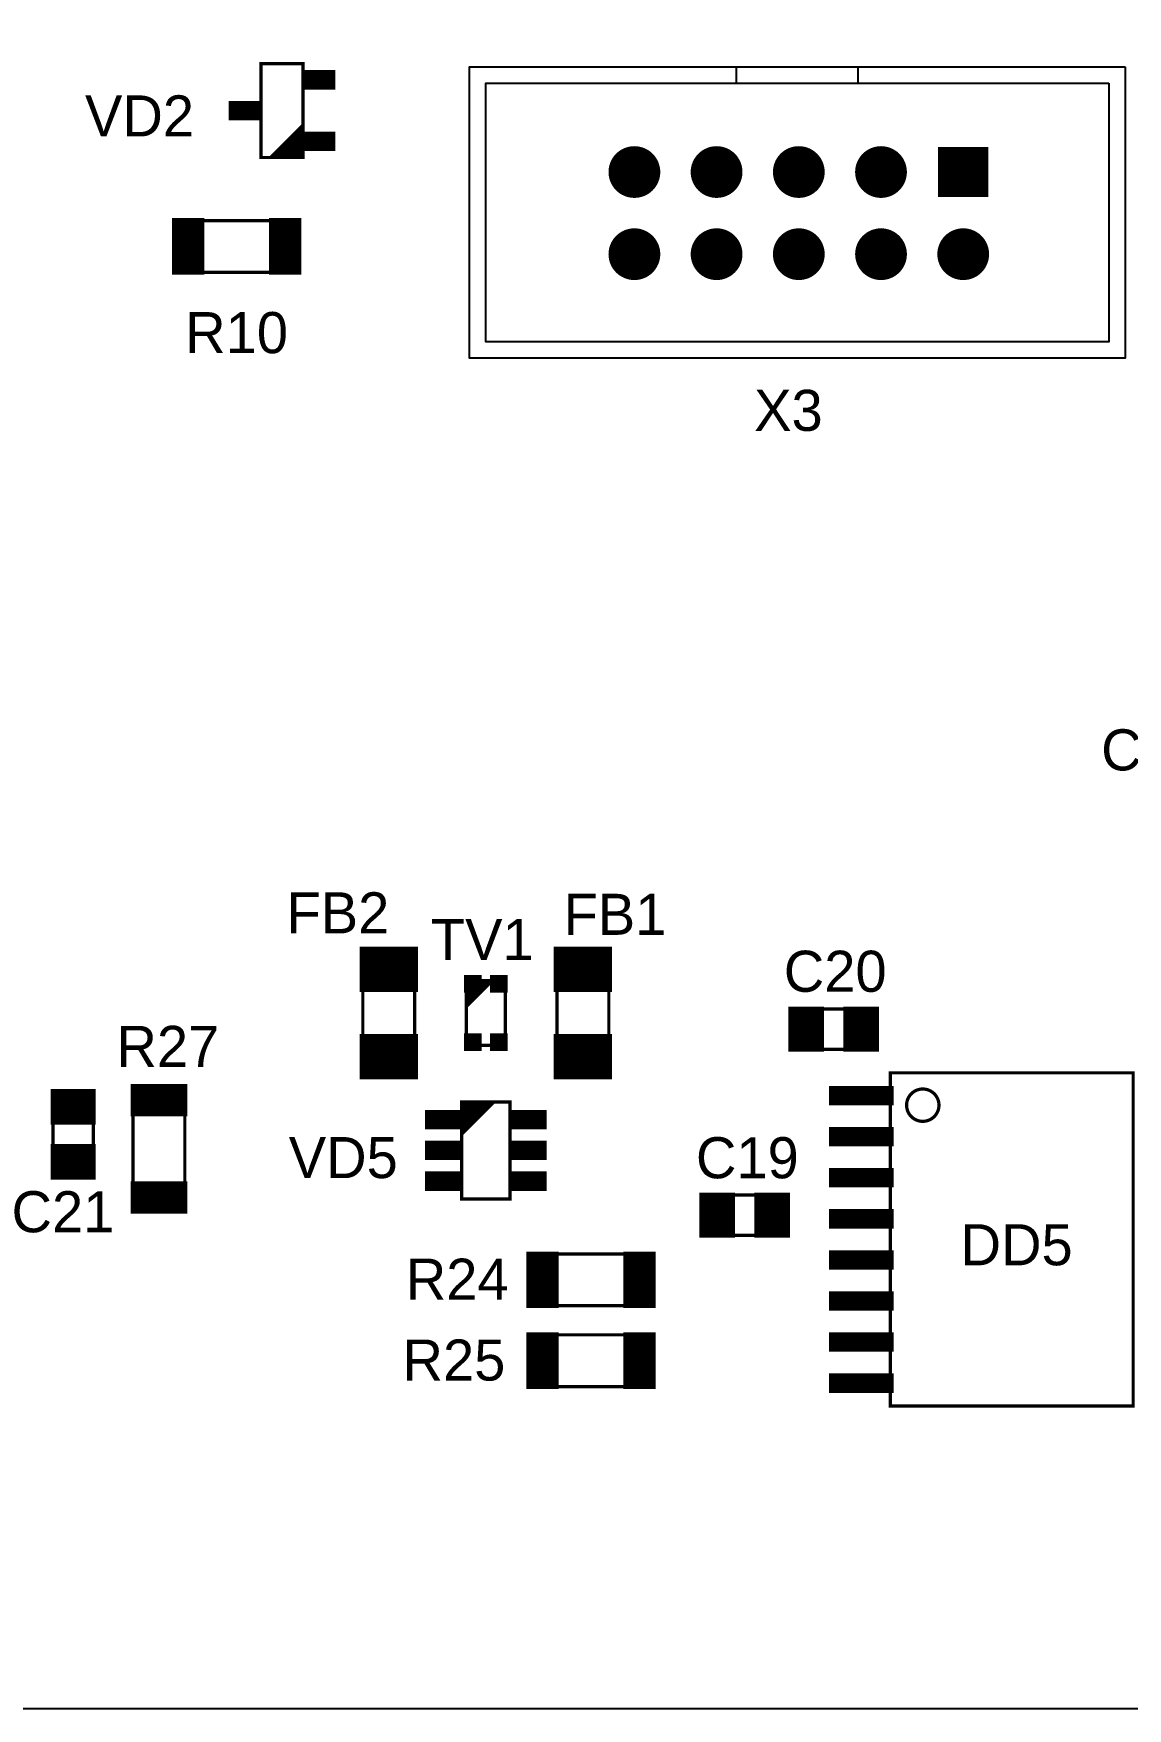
# Model space of a CAD drawing. Extents: x 25 to 880, y 8 to 306.
# Drawn here: x 544.9 to 587.2, y 91.1 to 155.9 of the extents above; entities that cross this region are included whole.
import ezdxf
from ezdxf.enums import TextEntityAlignment as Align

# ---------------------------------------------------------------- set-up
doc = ezdxf.new("R2010")
doc.units = 0
doc.header["$MEASUREMENT"] = 0
for name, color, linetype in [('BOARD', 7, 'Continuous'), ('TOP', 7, 'Continuous'), ('TOP_PIN', 7, 'Continuous')]:
    doc.layers.add(name, color=color, linetype=linetype)

msp = doc.modelspace()

# ---------------------------------------------------------------- linework, layer by layer
at = {"layer": 'BOARD'}
msp.add_lwpolyline([(508.026, 91.1429), (616.776, 91.1429), (616.776, 271.1429), (508.026, 271.1429)], close=True, dxfattribs=at)
at = {"layer": 'TOP', "const_width": 0.125}
for points in [[(555.3385, 154.7091), (555.3385, 151.0841), (553.7135, 151.0841), (553.7135, 154.7091)], [(554.7135, 148.6466), (554.7135, 146.6466), (550.8385, 146.6466), (550.8385, 148.6466)], [(557.651, 120.0216), (559.651, 120.0216), (559.651, 116.0216), (557.651, 116.0216)], [(565.151, 120.0216), (567.151, 120.0216), (567.151, 116.0216), (565.151, 116.0216)], [(561.651, 119.2716), (563.151, 119.2716), (563.151, 116.7716), (561.651, 116.7716)], [(574.5885, 116.6154), (574.5885, 118.1779), (577.0885, 118.1779), (577.0885, 116.6154)], [(578.026, 102.8341), (578.026, 115.7091), (587.401, 115.7091), (587.401, 102.8341)], [(547.2448, 112.0841), (545.6823, 112.0841), (545.6823, 114.5841), (547.2448, 114.5841)], [(548.776, 114.7091), (550.776, 114.7091), (550.776, 110.8341), (548.776, 110.8341)], [(561.4635, 110.8341), (561.4635, 114.5841), (563.3385, 114.5841), (563.3385, 110.8341)], [(573.651, 110.9904), (573.651, 109.4279), (571.151, 109.4279), (571.151, 110.9904)], [(564.526, 106.7091), (564.526, 108.7091), (568.401, 108.7091), (568.401, 106.7091)], [(564.526, 103.5841), (564.526, 105.5841), (568.401, 105.5841), (568.401, 103.5841)]]:
    msp.add_lwpolyline(points, close=True, dxfattribs=at)
at = {"layer": 'TOP'}
for points in [[(587.0885, 154.5841), (587.0885, 143.3341), (561.776, 143.3341), (561.776, 154.5841)], [(586.4635, 153.9591), (586.4635, 143.9591), (562.401, 143.9591), (562.401, 153.9591)], [(580.0535, 151.3191), (581.6435, 151.3191), (581.6435, 149.7291), (580.0535, 149.7291)]]:
    msp.add_lwpolyline(points, close=True, dxfattribs=at)
for points in [[(572.0885, 153.9591), (572.0885, 154.5841)], [(576.776, 153.9591), (576.776, 154.5841)]]:
    msp.add_lwpolyline(points, dxfattribs=at)
at = {"layer": 'TOP', "const_width": 0.125}
for points in [[(554.0885, 151.0841), (555.3385, 152.3341)], [(554.2135, 151.0841), (555.3385, 152.2091)], [(554.3385, 151.0841), (555.3385, 152.0841)], [(554.4635, 151.0841), (555.3385, 151.9591)], [(554.5885, 151.0841), (555.3385, 151.8341)], [(554.7135, 151.0841), (555.3385, 151.7091)], [(554.8385, 151.0841), (555.3385, 151.5841)], [(554.9635, 151.0841), (555.3385, 151.4591)], [(555.0885, 151.0841), (555.3385, 151.3341)], [(555.2135, 151.0841), (555.3385, 151.2091)], [(561.651, 118.2716), (562.651, 119.2716)], [(561.651, 118.3966), (562.526, 119.2716)], [(561.651, 118.5216), (562.401, 119.2716)], [(561.651, 118.6466), (562.276, 119.2716)], [(561.651, 118.7716), (562.151, 119.2716)], [(561.651, 118.8966), (562.026, 119.2716)], [(561.651, 119.0216), (561.901, 119.2716)], [(561.651, 119.1466), (561.776, 119.2716)], [(562.7135, 114.5841), (561.4635, 113.3341)], [(562.5885, 114.5841), (561.4635, 113.4591)], [(562.4635, 114.5841), (561.4635, 113.5841)], [(562.3385, 114.5841), (561.4635, 113.7091)], [(562.2135, 114.5841), (561.4635, 113.8341)], [(562.0885, 114.5841), (561.4635, 113.9591)], [(561.9635, 114.5841), (561.4635, 114.0841)], [(561.8385, 114.5841), (561.4635, 114.2091)], [(561.7135, 114.5841), (561.4635, 114.3341)], [(561.5885, 114.5841), (561.4635, 114.4591)]]:
    msp.add_lwpolyline(points, dxfattribs=at)
at = {"layer": 'TOP'}
for points in [[(568.9235, 150.5241, 1), (567.3335, 150.5241, 1)], [(572.1035, 150.5241, 1), (570.5135, 150.5241, 1)], [(575.2835, 150.5241, 1), (573.6935, 150.5241, 1)], [(578.4635, 150.5241, 1), (576.8735, 150.5241, 1)], [(568.9235, 147.3441, 1), (567.3335, 147.3441, 1)], [(572.1035, 147.3441, 1), (570.5135, 147.3441, 1)], [(575.2835, 147.3441, 1), (573.6935, 147.3441, 1)], [(578.4635, 147.3441, 1), (576.8735, 147.3441, 1)], [(581.6435, 147.3441, 1), (580.0535, 147.3441, 1)]]:
    msp.add_lwpolyline(points, format="xyb", close=True, dxfattribs=at)
at = {"layer": 'TOP', "const_width": 0.125}
msp.add_lwpolyline([(579.901, 114.4591, 1), (578.651, 114.4591, 1)], format="xyb", close=True, dxfattribs=at)
at = {"layer": 'TOP_PIN', "const_width": 0.125}
for points in [[(555.401, 153.7716), (555.401, 154.3966), (556.526, 154.3966), (556.526, 153.7716)], [(552.526, 152.5841), (552.526, 153.2091), (553.651, 153.2091), (553.651, 152.5841)], [(555.401, 151.3966), (555.401, 152.0216), (556.526, 152.0216), (556.526, 151.3966)], [(579.9323, 149.6154), (579.9323, 151.4279), (581.7448, 151.4279), (581.7448, 149.6154)], [(550.3385, 146.6154), (550.3385, 148.6779), (551.4635, 148.6779), (551.4635, 146.6154)], [(554.0885, 146.6154), (554.0885, 148.6779), (555.2135, 148.6779), (555.2135, 146.6154)], [(557.5885, 118.8966), (557.5885, 120.5216), (559.7135, 120.5216), (559.7135, 118.8966)], [(565.0885, 118.8966), (565.0885, 120.5216), (567.2135, 120.5216), (567.2135, 118.8966)], [(561.6198, 118.8654), (561.6198, 119.4279), (562.1823, 119.4279), (562.1823, 118.8654)], [(562.6198, 118.8654), (562.6198, 119.4279), (563.1823, 119.4279), (563.1823, 118.8654)], [(574.151, 116.5841), (574.151, 118.2091), (575.401, 118.2091), (575.401, 116.5841)], [(576.276, 116.5841), (576.276, 118.2091), (577.526, 118.2091), (577.526, 116.5841)], [(557.5885, 115.5216), (557.5885, 117.1466), (559.7135, 117.1466), (559.7135, 115.5216)], [(561.6198, 116.6154), (561.6198, 117.1779), (562.1823, 117.1779), (562.1823, 116.6154)], [(562.6198, 116.6154), (562.6198, 117.1779), (563.1823, 117.1779), (563.1823, 116.6154)], [(565.0885, 115.5216), (565.0885, 117.1466), (567.2135, 117.1466), (567.2135, 115.5216)], [(548.7448, 114.0841), (548.7448, 115.2091), (550.8073, 115.2091), (550.8073, 114.0841)], [(545.651, 113.7716), (545.651, 115.0216), (547.276, 115.0216), (547.276, 113.7716)], [(575.7135, 114.5154), (575.7135, 115.1404), (578.0885, 115.1404), (578.0885, 114.5154)], [(560.1198, 113.5841), (560.1198, 114.2091), (561.4323, 114.2091), (561.4323, 113.5841)], [(563.3698, 113.5841), (563.3698, 114.2091), (564.6823, 114.2091), (564.6823, 113.5841)], [(575.7135, 112.9279), (575.7135, 113.5529), (578.0885, 113.5529), (578.0885, 112.9279)], [(545.651, 111.6466), (545.651, 112.8966), (547.276, 112.8966), (547.276, 111.6466)], [(560.1198, 112.3966), (560.1198, 113.0216), (561.4323, 113.0216), (561.4323, 112.3966)], [(563.3698, 112.3966), (563.3698, 113.0216), (564.6823, 113.0216), (564.6823, 112.3966)], [(575.7135, 111.3404), (575.7135, 111.9654), (578.0885, 111.9654), (578.0885, 111.3404)], [(548.7448, 110.3341), (548.7448, 111.4591), (550.8073, 111.4591), (550.8073, 110.3341)], [(560.1198, 111.2091), (560.1198, 111.8341), (561.4323, 111.8341), (561.4323, 111.2091)], [(563.3698, 111.2091), (563.3698, 111.8341), (564.6823, 111.8341), (564.6823, 111.2091)], [(570.7135, 109.3966), (570.7135, 111.0216), (571.9635, 111.0216), (571.9635, 109.3966)], [(572.8385, 109.3966), (572.8385, 111.0216), (574.0885, 111.0216), (574.0885, 109.3966)], [(575.7135, 109.7529), (575.7135, 110.3779), (578.0885, 110.3779), (578.0885, 109.7529)], [(564.026, 106.6779), (564.026, 108.7404), (565.151, 108.7404), (565.151, 106.6779)], [(567.776, 106.6779), (567.776, 108.7404), (568.901, 108.7404), (568.901, 106.6779)], [(575.7135, 108.1654), (575.7135, 108.7904), (578.0885, 108.7904), (578.0885, 108.1654)], [(575.7135, 106.5779), (575.7135, 107.2029), (578.0885, 107.2029), (578.0885, 106.5779)], [(564.026, 103.5529), (564.026, 105.6154), (565.151, 105.6154), (565.151, 103.5529)], [(567.776, 103.5529), (567.776, 105.6154), (568.901, 105.6154), (568.901, 103.5529)], [(575.7135, 104.9904), (575.7135, 105.6154), (578.0885, 105.6154), (578.0885, 104.9904)], [(575.7135, 103.4029), (575.7135, 104.0279), (578.0885, 104.0279), (578.0885, 103.4029)]]:
    msp.add_lwpolyline(points, close=True, dxfattribs=at)
for points in [[(555.401, 154.3929), (556.526, 154.3929)], [(555.401, 154.2679), (556.526, 154.2679)], [(555.401, 154.1429), (556.526, 154.1429)], [(555.401, 154.0179), (556.526, 154.0179)], [(555.401, 153.8929), (556.526, 153.8929)], [(552.526, 153.1429), (553.651, 153.1429)], [(552.526, 153.0179), (553.651, 153.0179)], [(552.526, 152.8929), (553.651, 152.8929)], [(552.526, 152.7679), (553.651, 152.7679)], [(552.526, 152.6429), (553.651, 152.6429)], [(555.401, 152.0179), (556.526, 152.0179)], [(555.401, 151.8929), (556.526, 151.8929)], [(555.401, 151.7679), (556.526, 151.7679)], [(555.401, 151.6429), (556.526, 151.6429)], [(555.401, 151.5179), (556.526, 151.5179)], [(567.2348, 150.7679), (569.0423, 150.7679)], [(567.2785, 150.8929), (568.9985, 150.8929)], [(567.3435, 151.0179), (568.9335, 151.0179)], [(567.4373, 151.1429), (568.8398, 151.1429)], [(567.5723, 151.2679), (568.7048, 151.2679)], [(567.7935, 151.3929), (568.4835, 151.3929)], [(570.4098, 150.7679), (572.2173, 150.7679)], [(570.4535, 150.8929), (572.1735, 150.8929)], [(570.5185, 151.0179), (572.1085, 151.0179)], [(570.6123, 151.1429), (572.0148, 151.1429)], [(570.7473, 151.2679), (571.8798, 151.2679)], [(570.9685, 151.3929), (571.6585, 151.3929)], [(573.5848, 150.7679), (575.3923, 150.7679)], [(573.6285, 150.8929), (575.3485, 150.8929)], [(573.6935, 151.0179), (575.2835, 151.0179)], [(573.7873, 151.1429), (575.1898, 151.1429)], [(573.9223, 151.2679), (575.0548, 151.2679)], [(574.1435, 151.3929), (574.8335, 151.3929)], [(576.7598, 150.7679), (578.5673, 150.7679)], [(576.8035, 150.8929), (578.5235, 150.8929)], [(576.8685, 151.0179), (578.4585, 151.0179)], [(576.9623, 151.1429), (578.3648, 151.1429)], [(577.0973, 151.2679), (578.2298, 151.2679)], [(577.3185, 151.3929), (578.0085, 151.3929)], [(579.9323, 151.3929), (581.7448, 151.3929)], [(579.9323, 151.2679), (581.7448, 151.2679)], [(579.9323, 151.1429), (581.7448, 151.1429)], [(579.9323, 151.0179), (581.7448, 151.0179)], [(579.9323, 150.8929), (581.7448, 150.8929)], [(579.9323, 150.7679), (581.7448, 150.7679)], [(567.2023, 150.5179), (569.0748, 150.5179)], [(567.2098, 150.6429), (569.0673, 150.6429)], [(567.211, 150.3929), (569.066, 150.3929)], [(567.236, 150.2679), (569.041, 150.2679)], [(567.281, 150.1429), (568.996, 150.1429)], [(570.3773, 150.5179), (572.2498, 150.5179)], [(570.3848, 150.6429), (572.2423, 150.6429)], [(570.386, 150.3929), (572.241, 150.3929)], [(570.411, 150.2679), (572.216, 150.2679)], [(570.456, 150.1429), (572.171, 150.1429)], [(573.5523, 150.5179), (575.4248, 150.5179)], [(573.5598, 150.6429), (575.4173, 150.6429)], [(573.561, 150.3929), (575.416, 150.3929)], [(573.586, 150.2679), (575.391, 150.2679)], [(573.631, 150.1429), (575.346, 150.1429)], [(576.7273, 150.5179), (578.5998, 150.5179)], [(576.7348, 150.6429), (578.5923, 150.6429)], [(576.736, 150.3929), (578.591, 150.3929)], [(576.761, 150.2679), (578.566, 150.2679)], [(576.806, 150.1429), (578.521, 150.1429)], [(579.9323, 150.6429), (581.7448, 150.6429)], [(579.9323, 150.5179), (581.7448, 150.5179)], [(579.9323, 150.3929), (581.7448, 150.3929)], [(579.9323, 150.2679), (581.7448, 150.2679)], [(579.9323, 150.1429), (581.7448, 150.1429)], [(567.3485, 150.0179), (568.9285, 150.0179)], [(567.4435, 149.8929), (568.8335, 149.8929)], [(567.5823, 149.7679), (568.6948, 149.7679)], [(567.8123, 149.6429), (568.4648, 149.6429)], [(570.5235, 150.0179), (572.1035, 150.0179)], [(570.6185, 149.8929), (572.0085, 149.8929)], [(570.7573, 149.7679), (571.8698, 149.7679)], [(570.9873, 149.6429), (571.6398, 149.6429)], [(573.6985, 150.0179), (575.2785, 150.0179)], [(573.7935, 149.8929), (575.1835, 149.8929)], [(573.9323, 149.7679), (575.0448, 149.7679)], [(574.1623, 149.6429), (574.8148, 149.6429)], [(576.8735, 150.0179), (578.4535, 150.0179)], [(576.9685, 149.8929), (578.3585, 149.8929)], [(577.1073, 149.7679), (578.2198, 149.7679)], [(577.3373, 149.6429), (577.9898, 149.6429)], [(579.9323, 150.0179), (581.7448, 150.0179)], [(579.9323, 149.8929), (581.7448, 149.8929)], [(579.9323, 149.7679), (581.7448, 149.7679)], [(579.9323, 149.6429), (581.7448, 149.6429)], [(550.3385, 148.6429), (551.4635, 148.6429)], [(550.3385, 148.5179), (551.4635, 148.5179)], [(550.3385, 148.3929), (551.4635, 148.3929)], [(550.3385, 148.2679), (551.4635, 148.2679)], [(554.0885, 148.6429), (555.2135, 148.6429)], [(554.0885, 148.5179), (555.2135, 148.5179)], [(554.0885, 148.3929), (555.2135, 148.3929)], [(554.0885, 148.2679), (555.2135, 148.2679)], [(567.9648, 148.2679), (568.3123, 148.2679)], [(571.1398, 148.2679), (571.4873, 148.2679)], [(574.3148, 148.2679), (574.6623, 148.2679)], [(577.4898, 148.2679), (577.8373, 148.2679)], [(580.6648, 148.2679), (581.0123, 148.2679)], [(550.3385, 148.1429), (551.4635, 148.1429)], [(550.3385, 148.0179), (551.4635, 148.0179)], [(550.3385, 147.8929), (551.4635, 147.8929)], [(550.3385, 147.7679), (551.4635, 147.7679)], [(550.3385, 147.6429), (551.4635, 147.6429)], [(554.0885, 148.1429), (555.2135, 148.1429)], [(554.0885, 148.0179), (555.2135, 148.0179)], [(554.0885, 147.8929), (555.2135, 147.8929)], [(554.0885, 147.7679), (555.2135, 147.7679)], [(554.0885, 147.6429), (555.2135, 147.6429)], [(567.2498, 147.6429), (569.0273, 147.6429)], [(567.301, 147.7679), (568.976, 147.7679)], [(567.3773, 147.8929), (568.8998, 147.8929)], [(567.4848, 148.0179), (568.7923, 148.0179)], [(567.6448, 148.1429), (568.6323, 148.1429)], [(570.4248, 147.6429), (572.2023, 147.6429)], [(570.476, 147.7679), (572.151, 147.7679)], [(570.5523, 147.8929), (572.0748, 147.8929)], [(570.6598, 148.0179), (571.9673, 148.0179)], [(570.8198, 148.1429), (571.8073, 148.1429)], [(573.5998, 147.6429), (575.3773, 147.6429)], [(573.651, 147.7679), (575.326, 147.7679)], [(573.7273, 147.8929), (575.2498, 147.8929)], [(573.8348, 148.0179), (575.1423, 148.0179)], [(573.9948, 148.1429), (574.9823, 148.1429)], [(576.7748, 147.6429), (578.5523, 147.6429)], [(576.826, 147.7679), (578.501, 147.7679)], [(576.9023, 147.8929), (578.4248, 147.8929)], [(577.0098, 148.0179), (578.3173, 148.0179)], [(577.1698, 148.1429), (578.1573, 148.1429)], [(579.9498, 147.6429), (581.7273, 147.6429)], [(580.001, 147.7679), (581.676, 147.7679)], [(580.0773, 147.8929), (581.5998, 147.8929)], [(580.1848, 148.0179), (581.4923, 148.0179)], [(580.3448, 148.1429), (581.3323, 148.1429)], [(550.3385, 147.5179), (551.4635, 147.5179)], [(550.3385, 147.3929), (551.4635, 147.3929)], [(550.3385, 147.2679), (551.4635, 147.2679)], [(550.3385, 147.1429), (551.4635, 147.1429)], [(550.3385, 147.0179), (551.4635, 147.0179)], [(550.3385, 146.8929), (551.4635, 146.8929)], [(554.0885, 147.5179), (555.2135, 147.5179)], [(554.0885, 147.3929), (555.2135, 147.3929)], [(554.0885, 147.2679), (555.2135, 147.2679)], [(554.0885, 147.1429), (555.2135, 147.1429)], [(554.0885, 147.0179), (555.2135, 147.0179)], [(554.0885, 146.8929), (555.2135, 146.8929)], [(567.2023, 147.3929), (569.0748, 147.3929)], [(567.2048, 147.2679), (569.0723, 147.2679)], [(567.2173, 147.5179), (569.0598, 147.5179)], [(567.2235, 147.1429), (569.0535, 147.1429)], [(567.261, 147.0179), (569.016, 147.0179)], [(567.3185, 146.8929), (568.9585, 146.8929)], [(570.3773, 147.3929), (572.2498, 147.3929)], [(570.3798, 147.2679), (572.2473, 147.2679)], [(570.3923, 147.5179), (572.2348, 147.5179)], [(570.3985, 147.1429), (572.2285, 147.1429)], [(570.436, 147.0179), (572.191, 147.0179)], [(570.4935, 146.8929), (572.1335, 146.8929)], [(573.5523, 147.3929), (575.4248, 147.3929)], [(573.5548, 147.2679), (575.4223, 147.2679)], [(573.5673, 147.5179), (575.4098, 147.5179)], [(573.5735, 147.1429), (575.4035, 147.1429)], [(573.611, 147.0179), (575.366, 147.0179)], [(573.6685, 146.8929), (575.3085, 146.8929)], [(576.7273, 147.3929), (578.5998, 147.3929)], [(576.7298, 147.2679), (578.5973, 147.2679)], [(576.7423, 147.5179), (578.5848, 147.5179)], [(576.7485, 147.1429), (578.5785, 147.1429)], [(576.786, 147.0179), (578.541, 147.0179)], [(576.8435, 146.8929), (578.4835, 146.8929)], [(579.9023, 147.3929), (581.7748, 147.3929)], [(579.9048, 147.2679), (581.7723, 147.2679)], [(579.9173, 147.5179), (581.7598, 147.5179)], [(579.9235, 147.1429), (581.7535, 147.1429)], [(579.961, 147.0179), (581.716, 147.0179)], [(580.0185, 146.8929), (581.6585, 146.8929)], [(550.3385, 146.7679), (551.4635, 146.7679)], [(550.3385, 146.6429), (551.4635, 146.6429)], [(554.0885, 146.7679), (555.2135, 146.7679)], [(554.0885, 146.6429), (555.2135, 146.6429)], [(567.401, 146.7679), (568.876, 146.7679)], [(567.5198, 146.6429), (568.7573, 146.6429)], [(567.701, 146.5179), (568.576, 146.5179)], [(570.576, 146.7679), (572.051, 146.7679)], [(570.6948, 146.6429), (571.9323, 146.6429)], [(570.876, 146.5179), (571.751, 146.5179)], [(573.751, 146.7679), (575.226, 146.7679)], [(573.8698, 146.6429), (575.1073, 146.6429)], [(574.051, 146.5179), (574.926, 146.5179)], [(576.926, 146.7679), (578.401, 146.7679)], [(577.0448, 146.6429), (578.2823, 146.6429)], [(577.226, 146.5179), (578.101, 146.5179)], [(580.101, 146.7679), (581.576, 146.7679)], [(580.2198, 146.6429), (581.4573, 146.6429)], [(580.401, 146.5179), (581.276, 146.5179)], [(557.5885, 120.5179), (559.7135, 120.5179)], [(557.5885, 120.3929), (559.7135, 120.3929)], [(565.0885, 120.5179), (567.2135, 120.5179)], [(565.0885, 120.3929), (567.2135, 120.3929)], [(557.5885, 120.2679), (559.7135, 120.2679)], [(557.5885, 120.1429), (559.7135, 120.1429)], [(557.5885, 120.0179), (559.7135, 120.0179)], [(557.5885, 119.8929), (559.7135, 119.8929)], [(557.5885, 119.7679), (559.7135, 119.7679)], [(565.0885, 120.2679), (567.2135, 120.2679)], [(565.0885, 120.1429), (567.2135, 120.1429)], [(565.0885, 120.0179), (567.2135, 120.0179)], [(565.0885, 119.8929), (567.2135, 119.8929)], [(565.0885, 119.7679), (567.2135, 119.7679)], [(557.5885, 119.6429), (559.7135, 119.6429)], [(557.5885, 119.5179), (559.7135, 119.5179)], [(557.5885, 119.3929), (559.7135, 119.3929)], [(557.5885, 119.2679), (559.7135, 119.2679)], [(557.5885, 119.1429), (559.7135, 119.1429)], [(561.6198, 119.3929), (562.1823, 119.3929)], [(561.6198, 119.2679), (562.1823, 119.2679)], [(561.6198, 119.1429), (562.1823, 119.1429)], [(562.6198, 119.3929), (563.1823, 119.3929)], [(562.6198, 119.2679), (563.1823, 119.2679)], [(562.6198, 119.1429), (563.1823, 119.1429)], [(565.0885, 119.6429), (567.2135, 119.6429)], [(565.0885, 119.5179), (567.2135, 119.5179)], [(565.0885, 119.3929), (567.2135, 119.3929)], [(565.0885, 119.2679), (567.2135, 119.2679)], [(565.0885, 119.1429), (567.2135, 119.1429)], [(557.5885, 119.0179), (559.7135, 119.0179)], [(561.6198, 119.0179), (562.1823, 119.0179)], [(561.6198, 118.8929), (562.1823, 118.8929)], [(562.6198, 119.0179), (563.1823, 119.0179)], [(562.6198, 118.8929), (563.1823, 118.8929)], [(565.0885, 119.0179), (567.2135, 119.0179)], [(574.151, 118.1429), (575.401, 118.1429)], [(574.151, 118.0179), (575.401, 118.0179)], [(574.151, 117.8929), (575.401, 117.8929)], [(574.151, 117.7679), (575.401, 117.7679)], [(576.276, 118.1429), (577.526, 118.1429)], [(576.276, 118.0179), (577.526, 118.0179)], [(576.276, 117.8929), (577.526, 117.8929)], [(576.276, 117.7679), (577.526, 117.7679)], [(557.5885, 117.1429), (559.7135, 117.1429)], [(561.6198, 117.1429), (562.1823, 117.1429)], [(562.6198, 117.1429), (563.1823, 117.1429)], [(565.0885, 117.1429), (567.2135, 117.1429)], [(574.151, 117.6429), (575.401, 117.6429)], [(574.151, 117.5179), (575.401, 117.5179)], [(574.151, 117.3929), (575.401, 117.3929)], [(574.151, 117.2679), (575.401, 117.2679)], [(574.151, 117.1429), (575.401, 117.1429)], [(576.276, 117.6429), (577.526, 117.6429)], [(576.276, 117.5179), (577.526, 117.5179)], [(576.276, 117.3929), (577.526, 117.3929)], [(576.276, 117.2679), (577.526, 117.2679)], [(576.276, 117.1429), (577.526, 117.1429)], [(557.5885, 117.0179), (559.7135, 117.0179)], [(557.5885, 116.8929), (559.7135, 116.8929)], [(557.5885, 116.7679), (559.7135, 116.7679)], [(557.5885, 116.6429), (559.7135, 116.6429)], [(557.5885, 116.5179), (559.7135, 116.5179)], [(561.6198, 117.0179), (562.1823, 117.0179)], [(561.6198, 116.8929), (562.1823, 116.8929)], [(561.6198, 116.7679), (562.1823, 116.7679)], [(561.6198, 116.6429), (562.1823, 116.6429)], [(562.6198, 117.0179), (563.1823, 117.0179)], [(562.6198, 116.8929), (563.1823, 116.8929)], [(562.6198, 116.7679), (563.1823, 116.7679)], [(562.6198, 116.6429), (563.1823, 116.6429)], [(565.0885, 117.0179), (567.2135, 117.0179)], [(565.0885, 116.8929), (567.2135, 116.8929)], [(565.0885, 116.7679), (567.2135, 116.7679)], [(565.0885, 116.6429), (567.2135, 116.6429)], [(565.0885, 116.5179), (567.2135, 116.5179)], [(574.151, 117.0179), (575.401, 117.0179)], [(574.151, 116.8929), (575.401, 116.8929)], [(574.151, 116.7679), (575.401, 116.7679)], [(574.151, 116.6429), (575.401, 116.6429)], [(576.276, 117.0179), (577.526, 117.0179)], [(576.276, 116.8929), (577.526, 116.8929)], [(576.276, 116.7679), (577.526, 116.7679)], [(576.276, 116.6429), (577.526, 116.6429)], [(557.5885, 116.3929), (559.7135, 116.3929)], [(557.5885, 116.2679), (559.7135, 116.2679)], [(557.5885, 116.1429), (559.7135, 116.1429)], [(557.5885, 116.0179), (559.7135, 116.0179)], [(557.5885, 115.8929), (559.7135, 115.8929)], [(565.0885, 116.3929), (567.2135, 116.3929)], [(565.0885, 116.2679), (567.2135, 116.2679)], [(565.0885, 116.1429), (567.2135, 116.1429)], [(565.0885, 116.0179), (567.2135, 116.0179)], [(565.0885, 115.8929), (567.2135, 115.8929)], [(557.5885, 115.7679), (559.7135, 115.7679)], [(557.5885, 115.6429), (559.7135, 115.6429)], [(565.0885, 115.7679), (567.2135, 115.7679)], [(565.0885, 115.6429), (567.2135, 115.6429)], [(545.651, 115.0179), (547.276, 115.0179)], [(545.651, 114.8929), (547.276, 114.8929)], [(545.651, 114.7679), (547.276, 114.7679)], [(545.651, 114.6429), (547.276, 114.6429)], [(545.651, 114.5179), (547.276, 114.5179)], [(548.7448, 115.1429), (550.8073, 115.1429)], [(548.7448, 115.0179), (550.8073, 115.0179)], [(548.7448, 114.8929), (550.8073, 114.8929)], [(548.7448, 114.7679), (550.8073, 114.7679)], [(548.7448, 114.6429), (550.8073, 114.6429)], [(548.7448, 114.5179), (550.8073, 114.5179)], [(575.7135, 115.0179), (578.0885, 115.0179)], [(575.7135, 114.8929), (578.0885, 114.8929)], [(575.7135, 114.7679), (578.0885, 114.7679)], [(575.7135, 114.6429), (578.0885, 114.6429)], [(575.7135, 114.5179), (578.0885, 114.5179)], [(545.651, 114.3929), (547.276, 114.3929)], [(545.651, 114.2679), (547.276, 114.2679)], [(545.651, 114.1429), (547.276, 114.1429)], [(545.651, 114.0179), (547.276, 114.0179)], [(545.651, 113.8929), (547.276, 113.8929)], [(548.7448, 114.3929), (550.8073, 114.3929)], [(548.7448, 114.2679), (550.8073, 114.2679)], [(548.7448, 114.1429), (550.8073, 114.1429)], [(560.1198, 114.1429), (561.4323, 114.1429)], [(560.1198, 114.0179), (561.4323, 114.0179)], [(560.1198, 113.8929), (561.4323, 113.8929)], [(563.3698, 114.1429), (564.6823, 114.1429)], [(563.3698, 114.0179), (564.6823, 114.0179)], [(563.3698, 113.8929), (564.6823, 113.8929)], [(560.1198, 113.7679), (561.4323, 113.7679)], [(560.1198, 113.6429), (561.4323, 113.6429)], [(563.3698, 113.7679), (564.6823, 113.7679)], [(563.3698, 113.6429), (564.6823, 113.6429)], [(575.7135, 113.5179), (578.0885, 113.5179)], [(575.7135, 113.3929), (578.0885, 113.3929)], [(575.7135, 113.2679), (578.0885, 113.2679)], [(545.651, 112.8929), (547.276, 112.8929)], [(545.651, 112.7679), (547.276, 112.7679)], [(545.651, 112.6429), (547.276, 112.6429)], [(560.1198, 113.0179), (561.4323, 113.0179)], [(560.1198, 112.8929), (561.4323, 112.8929)], [(560.1198, 112.7679), (561.4323, 112.7679)], [(560.1198, 112.6429), (561.4323, 112.6429)], [(563.3698, 113.0179), (564.6823, 113.0179)], [(563.3698, 112.8929), (564.6823, 112.8929)], [(563.3698, 112.7679), (564.6823, 112.7679)], [(563.3698, 112.6429), (564.6823, 112.6429)], [(575.7135, 113.1429), (578.0885, 113.1429)], [(575.7135, 113.0179), (578.0885, 113.0179)], [(545.651, 112.5179), (547.276, 112.5179)], [(545.651, 112.3929), (547.276, 112.3929)], [(545.651, 112.2679), (547.276, 112.2679)], [(545.651, 112.1429), (547.276, 112.1429)], [(545.651, 112.0179), (547.276, 112.0179)], [(560.1198, 112.5179), (561.4323, 112.5179)], [(563.3698, 112.5179), (564.6823, 112.5179)], [(545.651, 111.8929), (547.276, 111.8929)], [(545.651, 111.7679), (547.276, 111.7679)], [(548.7448, 111.3929), (550.8073, 111.3929)], [(560.1198, 111.7679), (561.4323, 111.7679)], [(560.1198, 111.6429), (561.4323, 111.6429)], [(560.1198, 111.5179), (561.4323, 111.5179)], [(560.1198, 111.3929), (561.4323, 111.3929)], [(563.3698, 111.7679), (564.6823, 111.7679)], [(563.3698, 111.6429), (564.6823, 111.6429)], [(563.3698, 111.5179), (564.6823, 111.5179)], [(563.3698, 111.3929), (564.6823, 111.3929)], [(575.7135, 111.8929), (578.0885, 111.8929)], [(575.7135, 111.7679), (578.0885, 111.7679)], [(575.7135, 111.6429), (578.0885, 111.6429)], [(575.7135, 111.5179), (578.0885, 111.5179)], [(575.7135, 111.3929), (578.0885, 111.3929)], [(548.7448, 111.2679), (550.8073, 111.2679)], [(548.7448, 111.1429), (550.8073, 111.1429)], [(548.7448, 111.0179), (550.8073, 111.0179)], [(548.7448, 110.8929), (550.8073, 110.8929)], [(548.7448, 110.7679), (550.8073, 110.7679)], [(548.7448, 110.6429), (550.8073, 110.6429)], [(560.1198, 111.2679), (561.4323, 111.2679)], [(563.3698, 111.2679), (564.6823, 111.2679)], [(570.7135, 111.0179), (571.9635, 111.0179)], [(570.7135, 110.8929), (571.9635, 110.8929)], [(570.7135, 110.7679), (571.9635, 110.7679)], [(570.7135, 110.6429), (571.9635, 110.6429)], [(572.8385, 111.0179), (574.0885, 111.0179)], [(572.8385, 110.8929), (574.0885, 110.8929)], [(572.8385, 110.7679), (574.0885, 110.7679)], [(572.8385, 110.6429), (574.0885, 110.6429)], [(548.7448, 110.5179), (550.8073, 110.5179)], [(548.7448, 110.3929), (550.8073, 110.3929)], [(570.7135, 110.5179), (571.9635, 110.5179)], [(570.7135, 110.3929), (571.9635, 110.3929)], [(570.7135, 110.2679), (571.9635, 110.2679)], [(570.7135, 110.1429), (571.9635, 110.1429)], [(570.7135, 110.0179), (571.9635, 110.0179)], [(572.8385, 110.5179), (574.0885, 110.5179)], [(572.8385, 110.3929), (574.0885, 110.3929)], [(572.8385, 110.2679), (574.0885, 110.2679)], [(572.8385, 110.1429), (574.0885, 110.1429)], [(572.8385, 110.0179), (574.0885, 110.0179)], [(575.7135, 110.2679), (578.0885, 110.2679)], [(575.7135, 110.1429), (578.0885, 110.1429)], [(575.7135, 110.0179), (578.0885, 110.0179)], [(570.7135, 109.8929), (571.9635, 109.8929)], [(570.7135, 109.7679), (571.9635, 109.7679)], [(570.7135, 109.6429), (571.9635, 109.6429)], [(570.7135, 109.5179), (571.9635, 109.5179)], [(572.8385, 109.8929), (574.0885, 109.8929)], [(572.8385, 109.7679), (574.0885, 109.7679)], [(572.8385, 109.6429), (574.0885, 109.6429)], [(572.8385, 109.5179), (574.0885, 109.5179)], [(575.7135, 109.8929), (578.0885, 109.8929)], [(575.7135, 109.7679), (578.0885, 109.7679)], [(575.7135, 108.7679), (578.0885, 108.7679)], [(564.026, 108.6429), (565.151, 108.6429)], [(564.026, 108.5179), (565.151, 108.5179)], [(564.026, 108.3929), (565.151, 108.3929)], [(564.026, 108.2679), (565.151, 108.2679)], [(564.026, 108.1429), (565.151, 108.1429)], [(567.776, 108.6429), (568.901, 108.6429)], [(567.776, 108.5179), (568.901, 108.5179)], [(567.776, 108.3929), (568.901, 108.3929)], [(567.776, 108.2679), (568.901, 108.2679)], [(567.776, 108.1429), (568.901, 108.1429)], [(575.7135, 108.6429), (578.0885, 108.6429)], [(575.7135, 108.5179), (578.0885, 108.5179)], [(575.7135, 108.3929), (578.0885, 108.3929)], [(575.7135, 108.2679), (578.0885, 108.2679)], [(564.026, 108.0179), (565.151, 108.0179)], [(564.026, 107.8929), (565.151, 107.8929)], [(564.026, 107.7679), (565.151, 107.7679)], [(564.026, 107.6429), (565.151, 107.6429)], [(564.026, 107.5179), (565.151, 107.5179)], [(567.776, 108.0179), (568.901, 108.0179)], [(567.776, 107.8929), (568.901, 107.8929)], [(567.776, 107.7679), (568.901, 107.7679)], [(567.776, 107.6429), (568.901, 107.6429)], [(567.776, 107.5179), (568.901, 107.5179)], [(564.026, 107.3929), (565.151, 107.3929)], [(564.026, 107.2679), (565.151, 107.2679)], [(564.026, 107.1429), (565.151, 107.1429)], [(564.026, 107.0179), (565.151, 107.0179)], [(564.026, 106.8929), (565.151, 106.8929)], [(564.026, 106.7679), (565.151, 106.7679)], [(567.776, 107.3929), (568.901, 107.3929)], [(567.776, 107.2679), (568.901, 107.2679)], [(567.776, 107.1429), (568.901, 107.1429)], [(567.776, 107.0179), (568.901, 107.0179)], [(567.776, 106.8929), (568.901, 106.8929)], [(567.776, 106.7679), (568.901, 106.7679)], [(575.7135, 107.1429), (578.0885, 107.1429)], [(575.7135, 107.0179), (578.0885, 107.0179)], [(575.7135, 106.8929), (578.0885, 106.8929)], [(575.7135, 106.7679), (578.0885, 106.7679)], [(575.7135, 106.6429), (578.0885, 106.6429)], [(564.026, 105.5179), (565.151, 105.5179)], [(567.776, 105.5179), (568.901, 105.5179)], [(575.7135, 105.5179), (578.0885, 105.5179)], [(564.026, 105.3929), (565.151, 105.3929)], [(564.026, 105.2679), (565.151, 105.2679)], [(564.026, 105.1429), (565.151, 105.1429)], [(564.026, 105.0179), (565.151, 105.0179)], [(564.026, 104.8929), (565.151, 104.8929)], [(567.776, 105.3929), (568.901, 105.3929)], [(567.776, 105.2679), (568.901, 105.2679)], [(567.776, 105.1429), (568.901, 105.1429)], [(567.776, 105.0179), (568.901, 105.0179)], [(567.776, 104.8929), (568.901, 104.8929)], [(575.7135, 105.3929), (578.0885, 105.3929)], [(575.7135, 105.2679), (578.0885, 105.2679)], [(575.7135, 105.1429), (578.0885, 105.1429)], [(575.7135, 105.0179), (578.0885, 105.0179)], [(564.026, 104.7679), (565.151, 104.7679)], [(564.026, 104.6429), (565.151, 104.6429)], [(564.026, 104.5179), (565.151, 104.5179)], [(564.026, 104.3929), (565.151, 104.3929)], [(564.026, 104.2679), (565.151, 104.2679)], [(567.776, 104.7679), (568.901, 104.7679)], [(567.776, 104.6429), (568.901, 104.6429)], [(567.776, 104.5179), (568.901, 104.5179)], [(567.776, 104.3929), (568.901, 104.3929)], [(567.776, 104.2679), (568.901, 104.2679)], [(564.026, 104.1429), (565.151, 104.1429)], [(564.026, 104.0179), (565.151, 104.0179)], [(564.026, 103.8929), (565.151, 103.8929)], [(564.026, 103.7679), (565.151, 103.7679)], [(564.026, 103.6429), (565.151, 103.6429)], [(567.776, 104.1429), (568.901, 104.1429)], [(567.776, 104.0179), (568.901, 104.0179)], [(567.776, 103.8929), (568.901, 103.8929)], [(567.776, 103.7679), (568.901, 103.7679)], [(567.776, 103.6429), (568.901, 103.6429)], [(575.7135, 104.0179), (578.0885, 104.0179)], [(575.7135, 103.8929), (578.0885, 103.8929)], [(575.7135, 103.7679), (578.0885, 103.7679)], [(575.7135, 103.6429), (578.0885, 103.6429)], [(575.7135, 103.5179), (578.0885, 103.5179)]]:
    msp.add_lwpolyline(points, dxfattribs=at)
for points in [[(568.1385, 149.5841, 1), (568.1385, 151.4591, 1)], [(571.3135, 149.5841, 1), (571.3135, 151.4591, 1)], [(574.4885, 149.5841, 1), (574.4885, 151.4591, 1)], [(577.6635, 149.5841, 1), (577.6635, 151.4591, 1)], [(568.1385, 146.4091, 1), (568.1385, 148.2841, 1)], [(571.3135, 146.4091, 1), (571.3135, 148.2841, 1)], [(574.4885, 146.4091, 1), (574.4885, 148.2841, 1)], [(577.6635, 146.4091, 1), (577.6635, 148.2841, 1)], [(580.8385, 146.4091, 1), (580.8385, 148.2841, 1)]]:
    msp.add_lwpolyline(points, format="xyb", close=True, dxfattribs=at)

# ---------------------------------------------------------------- texts
at = {"layer": 'TOP', "width": 1.019685}
for s, p in [('VD2', (549.026, 151.8966)), ('R10', (552.776, 143.5216)), ('X3', (574.0885, 140.5179)), ('C10', (588.151, 127.3966)), ('FB2', (556.6885, 121.0977)), ('FB1', (567.389, 121.0416)), ('TV1', (562.2636, 120.0679)), ('C20', (575.8949, 118.8404)), ('R27', (550.1197, 115.9366)), ('VD5', (556.8949, 111.64)), ('C19', (572.501, 111.6341)), ('С21', (546.0691, 109.547)), ('DD5', (582.901, 108.2716)), ('R24', (561.2947, 106.9403)), ('R25', (561.1697, 103.8153))]:
    msp.add_text(s, height=1.5875, dxfattribs=at).set_placement(p, align=Align.CENTER)

doc.saveas('drawing.dxf')
